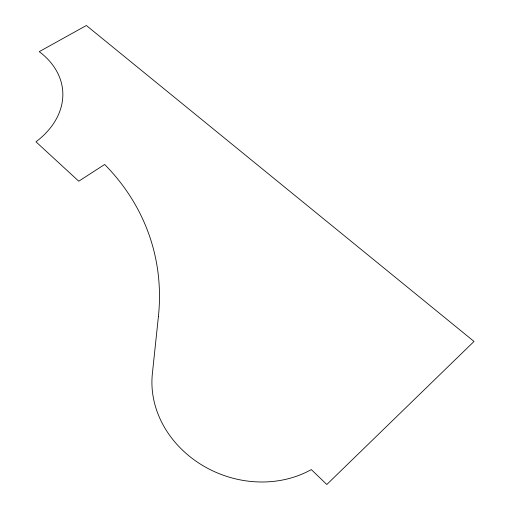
<?xml version="1.0" encoding="UTF-8"?>
<svg xmlns="http://www.w3.org/2000/svg" width="510" height="510" viewBox="0 0 510 510"><rect width="100%" height="100%" fill="white"/><g stroke="black" fill="none" stroke-linecap="round" stroke-linejoin="round"><path stroke-width="0.76" d="M158.393 316.672L152.362 373.747A102.599 89.843 21 0 0 202.33 465.286A102.599 89.843 21 0 0 311.31 469.582L326.802 484.5L474.026 341.439L86.368 25.5L39.245 51.644A92.622 65.503 -4.6 0 1 35.974 141.805L78.757 181.203L104.658 164.481A288.08 228.939 -17.4 0 1 158.393 316.672"/></g></svg>
